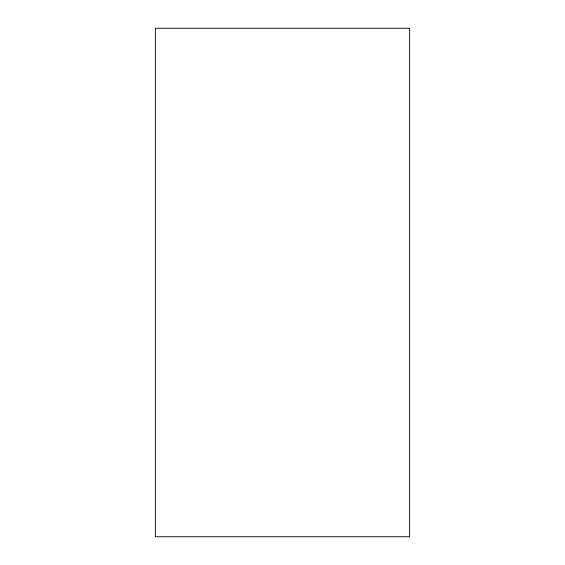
<?xml version="1.0" encoding="UTF-8"?>
<svg xmlns="http://www.w3.org/2000/svg" width="565" height="565" viewBox="0 0 565 565"><rect width="100%" height="100%" fill="white"/><g stroke="black" fill="none" stroke-linecap="round" stroke-linejoin="round"><path stroke-width="0.85" d="M409.625 28.25L155.375 28.25L155.375 536.75L409.625 536.75L409.625 28.25"/></g></svg>
